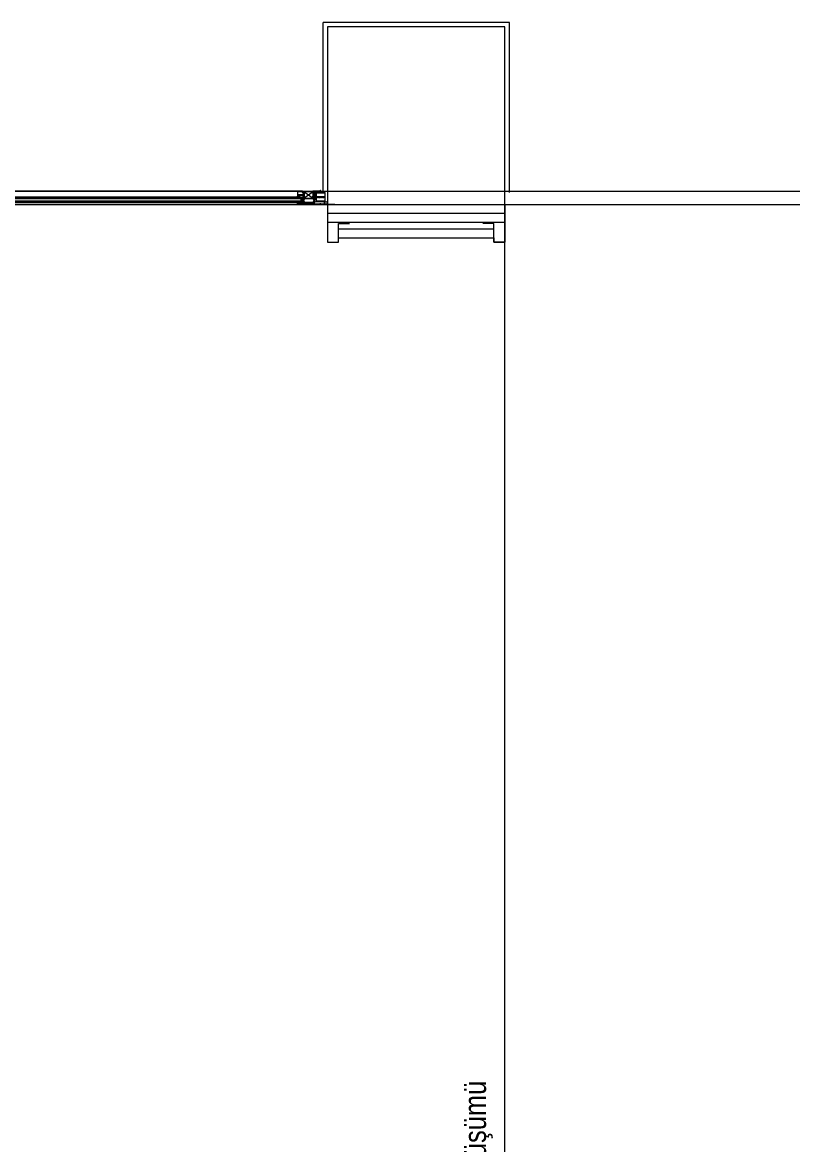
# Model space of a CAD drawing. Extents: x -1457 to 23780, y -2071 to 4205.
# Drawn here: x 20280 to 20627, y 1941 to 2447 of the extents above; entities that cross this region are included whole.
import ezdxf

# ---------------------------------------------------------------- set-up
doc = ezdxf.new("R2010")
doc.units = 0
doc.header["$MEASUREMENT"] = 0
doc.linetypes.add('HIDDEN', pattern=[0.375, 0.25, -0.125])
doc.layers.get('0').update_dxf_attribs({"color": 9, "lineweight": 9})
for name, color, linetype, lineweight in [('06D', 9, 'Continuous', 9), ('09', 9, 'Continuous', 9), ('10', 9, 'Continuous', 9), ('15', 9, 'Continuous', 9), ('INCE', 9, 'Continuous', 9), ('M-TEFRIS2-015', 129, 'Continuous', 9)]:
    doc.layers.add(name, color=color, linetype=linetype, lineweight=lineweight)
doc.styles.add('MuuM_TEXT-STANDART', font='ARIALN.TTF')
pattern_1 = [(45, (-385.5235, -15.094166), (-0.0176776695, 0.0530330086), [0, -0.05])]

# ---------------------------------------------------------------- blocks, each defined once
blk = doc.blocks.new('p-kolon_80x80')
blk.add_lwpolyline([(-40, -40), (40, -40), (40, 40), (-40, 40)], close=True)
blk = doc.blocks.new('p-civi')
at = {"layer": 'INCE', "linetype": 'HIDDEN'}
for p, q in [((0.1, 0.6), (0, 0.5)), ((13.1, 0.5), (0, 0.5)), ((0, 0.5), (0, -0.5)), ((0.1, 0.6), (13, 0.6)), ((0.1, 0.6), (0.1, -0.6)), ((13, 0.6), (13.1, 0.5)), ((13.1, -0.5), (0, -0.5)), ((0.1, -0.6), (0, -0.5)), ((13, -0.6), (0.1, -0.6)), ((13, -0.6), (13.1, -0.5))]:
    blk.add_line(p, q, dxfattribs=at)
at = {"layer": 'INCE'}
for p, q in [((0.1, -0.4), (0.2, 0.6)), ((0.2, -0.6), (0.4, 0.6)), ((0.4, -0.6), (0.6, 0.6)), ((0.6, -0.6), (0.8, 0.6)), ((0.8, -0.6), (1, 0.6)), ((1, -0.6), (1.2, 0.6)), ((1.2, -0.6), (1.4, 0.6)), ((1.4, -0.6), (1.6, 0.6)), ((1.6, -0.6), (1.8, 0.6)), ((1.8, -0.6), (2, 0.6)), ((2, -0.6), (2.2, 0.6)), ((2.2, -0.6), (2.4, 0.6)), ((2.5, -0.6), (2.6, 0.6)), ((2.7, -0.6), (2.8, 0.6)), ((2.9, -0.6), (3, 0.6)), ((3.1, -0.6), (3.2, 0.6)), ((3.3, -0.6), (3.4, 0.6)), ((3.5, -0.6), (3.6, 0.6)), ((3.7, -0.6), (3.9, 0.6)), ((3.9, -0.6), (4.1, 0.6)), ((4.1, -0.6), (4.3, 0.6)), ((4.3, -0.6), (4.5, 0.6)), ((4.5, -0.6), (4.7, 0.6)), ((4.7, -0.6), (4.9, 0.6)), ((4.9, -0.6), (5.1, 0.6)), ((5.1, -0.6), (5.3, 0.6)), ((5.3, -0.6), (5.5, 0.6)), ((5.5, -0.6), (5.7, 0.6)), ((5.7, -0.6), (5.9, 0.6)), ((5.9, -0.6), (6.1, 0.6)), ((6.1, -0.6), (6.3, 0.6)), ((6.3, -0.6), (6.5, 0.6)), ((6.5, -0.6), (6.7, 0.6)), ((6.7, -0.6), (6.9, 0.6)), ((6.9, -0.6), (7.1, 0.6)), ((7.1, -0.6), (7.3, 0.6)), ((7.3, -0.6), (7.5, 0.6)), ((7.5, -0.6), (7.7, 0.6)), ((7.8, -0.6), (7.9, 0.6)), ((8, -0.6), (8.1, 0.6)), ((8.2, -0.6), (8.3, 0.6)), ((8.4, -0.6), (8.5, 0.6)), ((8.6, -0.6), (8.7, 0.6)), ((8.8, -0.6), (8.9, 0.6)), ((9, -0.6), (9.2, 0.6)), ((9.2, -0.6), (9.4, 0.6)), ((9.4, -0.6), (9.6, 0.6)), ((9.6, -0.6), (9.8, 0.6)), ((9.8, -0.6), (10, 0.6)), ((10, -0.6), (10.2, 0.6)), ((10.2, -0.6), (10.4, 0.6)), ((10.4, -0.6), (10.6, 0.6)), ((10.6, -0.6), (10.8, 0.6)), ((10.8, -0.6), (11, 0.6)), ((11, -0.6), (11.2, 0.6)), ((11.2, -0.6), (11.4, 0.6)), ((11.4, -0.6), (11.6, 0.6)), ((11.6, -0.6), (11.8, 0.6)), ((11.8, -0.6), (12, 0.6)), ((12, -0.6), (12.2, 0.6)), ((12.2, -0.6), (12.4, 0.6)), ((12.4, -0.6), (12.6, 0.6)), ((12.6, -0.6), (12.8, 0.6)), ((12.8, -0.6), (13, 0.6)), ((13, 0.6), (13.1, 0.5)), ((13.1, 0.5), (13, 0.6)), ((13.1, 0.5), (13.2, 0.5)), ((13.6, 0.9), (13.2, 0.5)), ((13.2, -0.5), (13.2, 0.5)), ((13.6, 0.9), (13.6, -0.9)), ((13.6, 0.9), (13.6, 0.9)), ((13.7, 0.6), (13.7, -0.8)), ((13.1, -0.5), (13.2, -0.5)), ((13.6, -0.9), (13.2, -0.5)), ((13.6, -0.9), (13.7, -0.9))]:
    blk.add_line(p, q, dxfattribs=at)
blk = doc.blocks.new('*X58')
for p, q in [((1, 6.3), (1.3, 6.6)), ((3.8, 3.3), (1.2, 5.9)), ((1.6, 5.1), (2.3, 5.9)), ((2.2, 4), (3.3, 5)), ((2.9, 2.9), (4.9, 4.9)), ((3.7, 1.9), (3.8, 2)), ((5.3, 3.5), (3.9, 4.9)), ((4.8, 5.8), (4.1, 6.6)), ((4.2, 5.9), (4.8, 6.6)), ((5.3, 3.5), (6.7, 4.9)), ((5.7, 5.7), (6.5, 6.5)), ((8.4, 2.2), (5.7, 4.9)), ((6.8, 5.6), (5.9, 6.5)), ((7.8, 1), (6.5, 2.3)), ((6.7, 1.4), (10.4, 5.1)), ((6.8, 3.3), (8.4, 4.9)), ((7.2, 0.1), (7.8, 0.7)), ((7.3, 5.5), (8.2, 6.4)), ((9.5, 2.9), (7.5, 4.9)), ((8.8, 5.3), (7.7, 6.4)), ((8.8, 5.3), (9.6, 6)), ((11.4, 2.8), (9.1, 5.1)), ((10.1, 3), (12, 4.9)), ((14.1, 1.8), (11, 4.9)), ((11.8, 5.9), (11.1, 6.6)), ((11.3, 6), (11.9, 6.6)), ((11.5, 2.7), (13.7, 4.9)), ((12.4, 1.8), (13.8, 3.2)), ((13.6, 0.6), (12.6, 1.6)), ((12.8, 5.8), (13.6, 6.5)), ((14.2, 3.5), (12.8, 4.9)), ((12.8, 0.5), (14, 1.6)), ((13.8, 5.7), (12.9, 6.6)), ((14.1, 3.5), (16.5, 5.9)), ((14.4, 5.6), (15.3, 6.5)), ((15.8, 3.6), (14.5, 4.9)), ((16.7, 4.5), (14.7, 6.5)), ((16.1, 3.7), (16.6, 4.2))]:
    blk.add_line(p, q)
blk = doc.blocks.new('*X57')
for p, q in [((0.6, 14.7), (1.1, 15.2)), ((4.5, 11.4), (0.8, 15.2)), ((1.3, 0.4), (0.9, 0.9)), ((1, 13.3), (2.1, 14.5)), ((3.3, 10.8), (1, 13.1)), ((1, 1), (3.1, 3.1)), ((1.1, 8.1), (1.6, 8.6)), ((1.3, 11.9), (3.2, 13.8)), ((2, 1.5), (1.5, 2.1)), ((1.6, 10.4), (4.2, 13)), ((4.5, 7.9), (1.6, 10.8)), ((1.9, 8.9), (3.3, 10.4)), ((1.9, 7.2), (3.6, 8.9)), ((4.5, 6.1), (1.9, 8.7)), ((2.7, 2.6), (2, 3.3)), ((4, 4.8), (2.5, 6.4)), ((2.5, 4.3), (4.6, 6.3)), ((2.6, 6.1), (4.4, 8)), ((3.4, 3.6), (2.6, 4.5)), ((4.3, 11.4), (5.2, 12.2))]:
    blk.add_line(p, q)
blk = doc.blocks.new('p-dograma izo1')
at = {"layer": '10'}
for p, q in [((-69.9, -3.3), (-29.9, -3.3)), ((-29.9, -3.3), (-69.9, -32.1)), ((-69.9, -3.3), (-29.9, -32.1)), ((-69.9, -32.1), (-69.9, -3.3)), ((-29.9, -32.1), (-69.9, -32.1)), ((-24.9, -27), (-31.8, -27)), ((-29.9, -32.1), (-29.9, -3.3)), ((-26.9, -24.5), (-28.9, -24.5)), ((-26.9, -29.5), (-28.9, -29.5)), ((-26.9, -22.5), (-26.9, -31.5))]:
    blk.add_line(p, q, dxfattribs=at)
at = {"layer": '10', "linetype": 'ByBlock'}
blk.add_line((-28.9, -2.1), (-28.9, -30), dxfattribs=at)
at = {"layer": '10'}
blk.add_lwpolyline([(-72.9, -30), (-72.9, -33.1), (-77.9, -33.1), (-77.9, -36.6), (-77.6, -37.1), (-78.7, -38.2, 0.198912), (-78.8, -38.4), (-78.8, -38.9, 0.414214), (-78.6, -39.1), (-77.3, -39.1, 0.198912), (-77.1, -39), (-76.4, -38.3), (-76, -38.3, 0.198912), (-75.8, -38.2), (-75.4, -37.8), (-75.4, -37.6), (-76.4, -36.6), (-76.4, -35.6), (-76.4, -35.6, -1), (-76.4, -35.1), (-70.6, -35.1), (-72.1, -37.6), (-72.1, -37.8), (-71.9, -38.2, 0.267949), (-71.7, -38.3), (-71.2, -38.3), (-71, -38.2), (-67.9, -35.1), (-31.9, -35.1), (-28.7, -38.2), (-28.6, -38.3), (-28.1, -38.3, 0.267949), (-27.9, -38.2), (-27.7, -37.8), (-27.7, -37.6), (-29.1, -35.1), (-23.3, -35.1, -1), (-23.3, -35.6), (-23.4, -35.6), (-23.4, -36.6), (-24.4, -37.6), (-24.4, -37.8), (-23.9, -38.2, 0.198912), (-23.8, -38.3), (-23.4, -38.3), (-22.6, -39, 0.198912), (-22.5, -39.1), (-21.2, -39.1, 0.414214), (-21, -38.9), (-21, -38.4, 0.198912), (-21, -38.2), (-22.2, -37.1), (-21.9, -36.6), (-21.9, -33.1), (-26.9, -33.1), (-26.9, -22.1), (-21.9, -22.1), (-21.9, -18.8), (-23.9, -18.1), (-23.8, -18.1), (-23.9, -18.1), (-23.9, -20.1), (-26.9, -20.1), (-26.9, -2.1), (-23.9, -2.1), (-23.9, -4.1), (-21.9, -3.4), (-21.9, -0.1), (-77.9, -0.1), (-77.9, -3.4), (-75.9, -4.1), (-75.9, -2.1), (-72.9, -2.1), (-72.9, -20.1), (-75.9, -20.1), (-75.9, -18.1), (-77.9, -18.8), (-77.9, -22.1), (-72.9, -22.1), (-72.9, -24)], format="xyb", dxfattribs=at)
for points in [[(-70.9, -24.6), (-70.9, -2.1), (-53.4, -2.1), (-28.9, -2.1)], [(-28.9, -30), (-28.9, -33.1), (-70.9, -33.1), (-70.9, -29.5)]]:
    blk.add_lwpolyline(points, dxfattribs=at)
blk.add_lwpolyline([(-26.9, -16.9, -0.414214), (-26.4, -16.4), (-1.4, -16.4), (-1.4, -1.5), (-19.9, -1.5), (-19.9, -5.7), (-26.1, -5.7, -0.414214), (-26.6, -5.2), (-26.6, -4.7), (-24.6, -3.3), (-24.1, -4.2), (-21.4, -4.2), (-21.4, -1.6), (-21.9, -1.6), (-21.9, -0.1), (0.1, -0.1), (0.1, -24.6), (-1.4, -24.6), (-1.4, -18), (-24.1, -18), (-24.1, -19), (-26.9, -17.2)], format="xyb", close=True, dxfattribs=at)
blk = doc.blocks.new('p-izo kapı kenar profili')
at = {"layer": '06D'}
h = blk.add_hatch(dxfattribs=at)
h.set_pattern_fill('DOTS', color=256, scale=0.8, angle=45, style=0)
h.set_pattern_definition(pattern_1)
h.paths.add_polyline_path([(0.26, -4.83), (0.16, -5), (0.66, -5), (0.56, -4.83), (0.56, -4.25), (0.56, -3.67), (0.66, -3.5), (0.16, -3.5), (0.26, -3.67), (0.26, -4.25)])
h = blk.add_hatch(dxfattribs=at)
h.set_pattern_fill('DOTS', color=256, scale=0.8, angle=45, style=0)
h.set_pattern_definition(pattern_1)
h.paths.add_polyline_path([(5.03, -4.25), (5.03, -4.83), (4.93, -5), (5.43, -5), (5.33, -4.83), (5.33, -4.25), (5.33, -3.67), (5.43, -3.5), (4.93, -3.5), (5.03, -3.67)])
at = {"layer": '09'}
h = blk.add_hatch(dxfattribs=at)
h.set_pattern_fill('ANSI31', color=256, scale=0.75, style=0)
h.set_pattern_definition([(45, (-0.12092, -6), (-0.0662913, 0.0662913), [])])
h.paths.add_polyline_path([(7.79, -6), (7.79, -5.61), (7.78, -5.61), (7.77, -5.6), (7.77, -5.45), (7.55, -5.45, 0.414214), (7.49, -5.51), (7.49, -5.57), (7.64, -5.57), (7.64, -5.82), (6.64, -5.82), (6.64, -5.57), (6.79, -5.57), (6.79, -5.51, 0.414214), (6.73, -5.45), (6.49, -5.45), (6.49, -5.8), (5.29, -5.8), (5.29, -5.2), (5.59, -5.2), (5.59, -4.85), (5.56, -4.8), (5.67, -4.69, 0.198912), (5.68, -4.67), (5.68, -4.62, 0.414214), (5.66, -4.6), (5.53, -4.6, 0.198912), (5.51, -4.61), (5.44, -4.68), (5.4, -4.68, 0.198912), (5.38, -4.69), (5.34, -4.73), (5.34, -4.75), (5.44, -4.85), (5.44, -4.95), (5.44, -4.95, -1), (5.44, -5), (4.85, -5), (5, -4.75), (5, -4.73), (4.98, -4.69, 0.267949), (4.96, -4.68), (4.91, -4.68), (4.89, -4.69), (4.58, -5), (2.81, -5), (0.98, -5), (0.66, -4.69), (0.65, -4.68), (0.6, -4.68, 0.267949), (0.58, -4.69), (0.56, -4.72), (0.56, -4.76), (0.7, -5), (0.11, -5, -1), (0.11, -4.95), (0.12, -4.95), (0.12, -4.85), (0.22, -4.75), (0.22, -4.73), (0.17, -4.69, 0.198912), (0.16, -4.68), (0.12, -4.68), (0.04, -4.61, 0.198912), (0.03, -4.6), (-0.1, -4.6, 0.414214), (-0.12, -4.62), (-0.12, -4.67, 0.198912), (-0.12, -4.69), (0, -4.8), (-0.03, -4.85), (-0.03, -5.2), (0.29, -5.2), (0.29, -5.8), (0, -5.8), (0, -6), (2.42, -6), (2.81, -6)], flags=17)
h.paths.add_polyline_path([(7.79, -6), (7.79, -5.45), (7.55, -5.45, 0.414214), (7.49, -5.51), (7.49, -5.57), (7.64, -5.57), (7.64, -5.82), (6.64, -5.82), (6.64, -5.57), (6.79, -5.57), (6.79, -5.51, 0.414214), (6.73, -5.45), (6.49, -5.45), (6.49, -5.8), (5.29, -5.8), (5.29, -5.2), (5.59, -5.2), (5.59, -4.85), (5.56, -4.8), (5.67, -4.69, 0.198912), (5.68, -4.67), (5.68, -4.62, 0.414214), (5.66, -4.6), (5.53, -4.6, 0.198912), (5.51, -4.61), (5.44, -4.68), (5.4, -4.68, 0.198912), (5.38, -4.69), (5.34, -4.73), (5.34, -4.75), (5.44, -4.85), (5.44, -4.95), (5.44, -4.95, -1), (5.44, -5), (4.85, -5), (5, -4.75), (5, -4.73), (4.98, -4.69, 0.267949), (4.96, -4.68), (4.91, -4.68), (4.89, -4.69), (4.58, -5), (2.81, -5), (0.98, -5), (0.66, -4.69), (0.65, -4.68), (0.6, -4.68, 0.267949), (0.58, -4.69), (0.56, -4.73), (0.56, -4.75), (0.7, -5), (0.11, -5, -1), (0.11, -4.95), (0.12, -4.95), (0.12, -4.85), (0.22, -4.75), (0.22, -4.73), (0.17, -4.69, 0.198912), (0.16, -4.68), (0.12, -4.68), (0.04, -4.61, 0.198912), (0.03, -4.6), (-0.1, -4.6, 0.414214), (-0.12, -4.62), (-0.12, -4.67, 0.198912), (-0.12, -4.69), (0, -4.8), (-0.03, -4.85), (-0.03, -5.2), (0.29, -5.2), (0.29, -5.8), (0, -5.8), (0, -6), (2.42, -6), (2.81, -6)], flags=17)
at = {"layer": '06D'}
for p, q in [((0.16, -3.5), (0.26, -3.67)), ((0.66, -3.5), (0.16, -3.5)), ((0.16, -5), (0.26, -4.83)), ((0.66, -5), (0.16, -5)), ((0.26, -4.25), (0.26, -3.67)), ((0.26, -4.25), (0.26, -4.83)), ((0.66, -3.5), (0.56, -3.67)), ((0.56, -3.67), (0.56, -4.25)), ((0.56, -4.83), (0.56, -4.25)), ((0.66, -5), (0.56, -4.83)), ((4.93, -3.5), (5.03, -3.67)), ((5.43, -3.5), (4.93, -3.5)), ((4.93, -5), (5.03, -4.83)), ((5.43, -5), (4.93, -5)), ((5.03, -4.25), (5.03, -3.67)), ((5.03, -4.25), (5.03, -4.83)), ((5.43, -3.5), (5.33, -3.67)), ((5.33, -3.67), (5.33, -4.25)), ((5.33, -4.83), (5.33, -4.25)), ((5.43, -5), (5.33, -4.83)), ((6.63, -5.25), (6.61, -5.27)), ((6.61, -5.27), (6.61, -5.29)), ((6.61, -5.29), (6.62, -5.31)), ((6.62, -5.31), (6.64, -5.31)), ((7.01, -5.21), (6.63, -5.25)), ((6.64, -5.31), (7.1, -5.31)), ((6.79, -5.45), (6.64, -5.45)), ((6.79, -5.57), (6.74, -5.57)), ((6.74, -5.57), (6.84, -5.8)), ((6.79, -5.57), (6.79, -5.45)), ((6.84, -5.8), (6.86, -5.81)), ((6.86, -5.81), (6.87, -5.81)), ((6.87, -5.81), (6.89, -5.79)), ((7.05, -5.2), (7.01, -5.21)), ((7.1, -5.31), (7.12, -5.3)), ((7.12, -5.3), (7.13, -5.29)), ((7.13, -5.29), (7.15, -5.27)), ((7.15, -5.27), (7.16, -5.25)), ((7.16, -5.25), (7.17, -5.22)), ((7.17, -5.22), (7.19, -5.21)), ((7.19, -5.21), (7.22, -5.19)), ((7.27, -5.28), (7.26, -5.3)), ((7.26, -5.3), (7.27, -5.31)), ((7.3, -5.26), (7.27, -5.28)), ((7.27, -5.31), (7.83, -5.31)), ((7.7, -5.22), (7.3, -5.26)), ((7.41, -5.8), (7.39, -5.79)), ((7.43, -5.81), (7.41, -5.8)), ((7.45, -5.8), (7.43, -5.81)), ((7.52, -5.57), (7.45, -5.8)), ((7.47, -5.57), (7.47, -5.45)), ((7.47, -5.45), (7.77, -5.45)), ((7.47, -5.57), (7.52, -5.57)), ((7.74, -5.21), (7.7, -5.22)), ((7.77, -5.2), (7.74, -5.21)), ((7.77, -5.45), (7.77, -5.6)), ((7.77, -5.6), (7.78, -5.61)), ((7.78, -5.61), (7.8, -5.61)), ((7.8, -5.61), (7.82, -5.59)), ((7.82, -5.59), (8.08, -5.16)), ((7.83, -5.31), (8, -5.16))]:
    blk.add_line(p, q, dxfattribs=at)
blk.add_lwpolyline([(7.46, -2.33), (7.36, -2.31), (7.2, -2.35), (7.04, -2.43), (6.71, -2.65), (6.67, -2.69), (6.69, -2.71), (6.71, -2.71), (7.12, -2.52), (7.22, -2.51), (7.34, -2.54), (7.39, -2.59), (7.44, -2.62), (7.48, -2.67), (7.52, -2.7), (7.57, -2.72), (7.59, -2.7), (7.57, -2.67), (7.54, -2.64), (7.53, -2.61), (7.54, -2.59), (7.65, -2.61), (7.79, -2.63), (7.93, -2.67), (8.09, -2.7), (8.14, -2.72), (8.17, -2.72), (8.19, -2.7), (8.19, -2.67), (8.17, -2.63), (7.87, -2.23), (7.81, -2.23), (7.81, -2.45), (7.59, -2.45), (7.49, -2.36), (7.48, -2.35)], close=True, dxfattribs=at)
for centre, radius, start, end in [((6.64, -5.3), 0.15, 90, 270), ((7.14, -5.75), 0.253, 351.4886, 188.5114)]:
    blk.add_arc(centre, radius, start, end, dxfattribs=at)
at = {"layer": '09'}
for points in [[(0.5, -2.4), (0.7, -2.45)], [(0.7, -2.94), (0.5, -2.99)]]:
    blk.add_lwpolyline(points, dxfattribs=at)
at = {"layer": '10'}
for p, q in [((5.73, -5.14), (6.23, -2.74)), ((5.73, -2.74), (6.23, -5.14)), ((5.73, -5.14), (5.73, -2.74)), ((6.23, -2.74), (5.73, -2.74)), ((6.23, -5.14), (6.23, -2.74)), ((6.23, -5.14), (5.73, -5.14))]:
    blk.add_line(p, q, dxfattribs=at)
for points in [[(0.92, 0.12), (0.92, 0), (0.92, 0.12), (-2.2, 0.12), (-2.2, 0), (-0.2, 0), (-0.2, -2.38), (-0.08, -2.38), (-0.08, 0), (0.92, 0)], [(2.44, -5.2), (0.51, -5.2), (0.51, -5.8), (2.44, -5.8), (2.83, -5.8), (5.11, -5.8), (5.11, -5.2), (2.83, -5.2)]]:
    blk.add_lwpolyline(points, close=True, dxfattribs=at)
blk.add_lwpolyline([(-5.35, -4.67), (-5.59, -4.67), (-5.59, -6), (-0.2, -6), (2.44, -6), (2.83, -6), (7.81, -6), (7.81, -5.45), (7.57, -5.45, 0.414214), (7.51, -5.51), (7.51, -5.57), (7.66, -5.57), (7.66, -5.82), (6.66, -5.82), (6.66, -5.57), (6.81, -5.57), (6.81, -5.51, 0.414214), (6.75, -5.45), (6.51, -5.45), (6.51, -5.8), (5.31, -5.8), (5.31, -5.2), (5.61, -5.2), (5.61, -4.85), (5.58, -4.8), (5.69, -4.69, 0.198912), (5.7, -4.67), (5.7, -4.62, 0.414214), (5.68, -4.6), (5.55, -4.6, 0.198912), (5.53, -4.61), (5.46, -4.68), (5.42, -4.68, 0.198912), (5.4, -4.69), (5.36, -4.73), (5.36, -4.75), (5.46, -4.85), (5.46, -4.95), (5.47, -4.95, -1), (5.47, -5), (4.88, -5), (5.02, -4.75), (5.02, -4.73), (5, -4.69, 0.267949), (4.98, -4.68), (4.93, -4.68), (4.91, -4.69), (4.6, -5), (2.83, -5), (1, -5), (0.69, -4.69), (0.67, -4.68), (0.62, -4.68, 0.267949), (0.6, -4.69), (0.58, -4.73), (0.58, -4.75), (0.73, -5), (0.14, -5, -1), (0.14, -4.95), (0.14, -4.95), (0.14, -4.85), (0.24, -4.75), (0.24, -4.73), (0.2, -4.69, 0.198912), (0.18, -4.68), (0.14, -4.68), (0.07, -4.61, 0.198912), (0.05, -4.6), (-0.08, -4.6, 0.414214), (-0.1, -4.62), (-0.1, -4.67, 0.198912), (-0.09, -4.69), (0.02, -4.8), (-0.01, -4.85), (-0.01, -5.2), (0.31, -5.2), (0.31, -5.8), (-0.2, -5.8), (-4.29, -5.8), (-4.29, -4.67), (-4.53, -4.67, 0.414214), (-4.59, -4.73), (-4.59, -4.79), (-4.44, -4.79), (-4.44, -5.82), (-5.44, -5.82), (-5.44, -4.79), (-5.29, -4.79), (-5.29, -4.73)], format="xyb", close=True, dxfattribs=at)
at = {"layer": '06D', "extrusion": (0, 0, -1), "xscale": 0.1, "yscale": 0.1, "zscale": -0.1, "rotation": 90}
blk.add_blockref('*X57', (-6.67, -2.78), dxfattribs=at)
at = {"layer": '06D', "extrusion": (0, 0, -1), "xscale": 0.1, "yscale": 0.1, "zscale": -0.1}
blk.add_blockref('*X58', (-8.17, -5.8), dxfattribs=at)
at = {"layer": '09', "xscale": 0.1, "yscale": 0.1, "zscale": 0.1}
blk.add_blockref('p-dograma izo1', (7.79, 0.01), dxfattribs=at)
blk = doc.blocks.new('p-ısı yalıtımlı doğrama')
at = {"layer": '10'}
h = blk.add_hatch(dxfattribs=at)
h.set_pattern_fill('ANSI32', color=256, scale=1.5, angle=189, style=0)
h.set_pattern_definition([(126, (0.8328, 3.20004), (0.45507, 0.33063), []), (126, (0.5709, 3.2415), (0.45507, 0.33063), [])])
h.paths.add_polyline_path([(1.98, 2.05), (5.68, 2.05), (5.68, -1.65), (1.98, -1.65)], flags=16)
h.paths.add_polyline_path([(1.83, 2.2), (1.83, -1.8), (5.83, -1.8), (5.83, 2.2)])
at = {"layer": 'INCE'}
h = blk.add_hatch(dxfattribs=at)
h.set_pattern_fill('ANSI37', color=256, scale=0.64, angle=189, style=0)
h.set_pattern_definition([(54, (727.92843, -232.15538), (-0.0647213595, 0.04702282), []), (144, (727.92843, -232.15538), (-0.04702282, -0.0647213595), [])])
edge = h.paths.add_edge_path()
edge.add_line((3.83, 3.13), (3.83, 3.68))
edge.add_arc((4.08, 3.72), 0.246, 189.0242, 309.6487)
edge.add_line((4.23, 3.53), (4.23, 3.13))
edge.add_line((4.23, 3.13), (3.83, 3.13))
h = blk.add_hatch(dxfattribs=at)
h.set_pattern_fill('ANSI37', color=256, scale=0.64, angle=189, style=0)
h.set_pattern_definition([(306, (727.91843, 233.08852), (-0.0647213595, -0.04702282), []), (216, (727.91843, 233.08852), (-0.04702282, 0.0647213595), [])])
edge = h.paths.add_edge_path()
edge.add_line((3.83, -2.27), (3.83, -2.74))
edge.add_arc((4.12, -2.9), 0.325, 431.054, 511.2399, ccw=False)
edge.add_line((4.22, -2.59), (4.22, -2.27))
edge.add_line((4.22, -2.27), (3.83, -2.27))
at = {"layer": '10'}
for points in [[(1.83, 2.2), (1.83, 2.2, 4.557572), (1.83, 2.2), (1.83, -1.8, 6.895317), (1.83, -1.8), (1.83, -1.8), (5.83, -1.8), (5.83, 2.2), (1.83, 2.2)], [(1.98, 2.05), (5.68, 2.05), (5.68, -1.65), (1.98, -1.65), (1.98, 2.05, -4.556435), (1.98, 2.05)]]:
    blk.add_lwpolyline(points, format="xyb", close=True, dxfattribs=at)
at = {"layer": 'INCE'}
for points in [[(4.23, 3.53), (4.23, 3.13), (3.83, 3.13), (3.83, 3.68, 0.580989), (4.23, 3.53)], [(4.22, -2.59), (4.22, -2.27), (3.83, -2.27), (3.83, -2.74, -0.364889), (4.22, -2.59)]]:
    blk.add_lwpolyline(points, format="xyb", dxfattribs=at)
at = {"xscale": -1, "rotation": 180}
blk.add_blockref('p-izo kapı kenar profili', (6.42, -2.47), dxfattribs=at)
at = {"layer": '09', "xscale": 0.4, "yscale": 0.4, "zscale": 0.4}
blk.add_blockref('p-civi', (1.89, 0.2), dxfattribs=at)
blk = doc.blocks.new('*U62')
at = {"layer": '09'}
h = blk.add_hatch(dxfattribs=at)
h.set_pattern_fill('_USER', color=256, scale=0.2, style=0, pattern_type=0)
h.set_pattern_definition([(0, (192.41667, -0.4), (0, -0.2), [])])
h.paths.add_polyline_path([(0, -0.6), (192.42, -0.6), (192.42, 0), (0, 0)])
h = blk.add_hatch(dxfattribs=at)
h.set_pattern_fill('_USER', color=256, scale=0.2, style=0, pattern_type=0)
h.set_pattern_definition([(0, (192.41667, -2.1), (0, -0.2), [])])
h.paths.add_polyline_path([(0, -2.4), (192.42, -2.4), (192.42, -1.8), (0, -1.8)])
at = {"layer": '15'}
for points in [[(0, -0.6), (192.42, -0.6), (192.42, 0), (0, 0)], [(0, -2.4), (192.42, -2.4), (192.42, -1.8), (0, -1.8)]]:
    blk.add_lwpolyline(points, close=True, dxfattribs=at)

msp = doc.modelspace()

# ---------------------------------------------------------------- linework, layer by layer
at = {"layer": 'M-TEFRIS2-015', "linetype": 'HIDDEN', "lineweight": 0}
for p, q in [((19799.5, 2371), (21815.5, 2371)), ((19807.5, 2365), (20417.5, 2365)), ((20417.5, 2365), (20417.5, 2348)), ((20497.5, 2348), (20497.5, 2365)), ((20497.5, 2365), (21117.5, 2364.94)), ((20417.5, 2348), (20422.5, 2348)), ((20422.5, 2348), (20422.5, 2350)), ((20422.5, 2350), (20492.5, 2350)), ((20492.5, 2350), (20492.5, 2348)), ((20492.5, 2348), (20497.5, 2348))]:
    msp.add_line(p, q, dxfattribs=at)
for points in [[(20499.5, 2370.33), (20499.5, 2447), (20415.5, 2447), (20415.5, 2370.33)], [(20403.99, 2371), (20214.95, 2371)], [(20214.95, 2365), (20403.98, 2365)], [(20420.83, 2365), (20417.5, 2365), (20417.5, 2348), (20422.5, 2348), (20422.5, 2356.4), (20427.5, 2356.4)], [(20494.17, 2365), (20497.5, 2365), (20497.5, 2348), (20492.5, 2348), (20492.5, 2356.4), (20487.5, 2356.4)], [(20417.5, 2361), (20497.5, 2361)], [(20417.5, 2357), (20497.5, 2357)], [(20422.5, 2354), (20492.5, 2354)], [(20422.5, 2350), (20492.5, 2350)], [(20497.49, 1857), (20497.49, 2348)]]:
    msp.add_lwpolyline(points, dxfattribs=at)

# ---------------------------------------------------------------- block references
msp.add_blockref('p-kolon_80x80', (20457.5, 2405), dxfattribs=at)
at = {"layer": 'M-TEFRIS2-015', "linetype": 'HIDDEN', "lineweight": 0, "rotation": 180}
for name, p in [('p-ısı yalıtımlı doğrama', (20418.33, 2368.53)), ('*U62', (20405.56, 2365.86))]:
    msp.add_blockref(name, p, dxfattribs=at)

# ---------------------------------------------------------------- texts
at = {"layer": 'M-TEFRIS2-015', "linetype": 'HIDDEN', "lineweight": 0, "style": 'MuuM_TEXT-STANDART'}
msp.add_text('Sacak İzdüşümü', height=10, rotation=90, dxfattribs=at).set_placement((20488.97, 1885.44))

doc.saveas('drawing.dxf')
